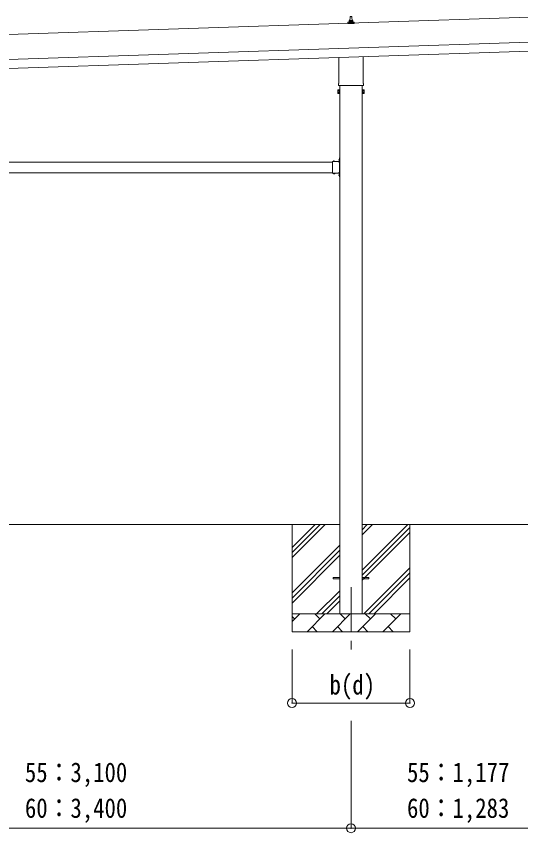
# Model space of a CAD drawing. Units: millimetres at full size, sheet at 1:50; details may follow other scales. Extents: x -14053 to 14053, y -9700 to 9700.
# Drawn here: x 6018 to 8841, y 1705 to 6273 of the extents above; entities that cross this region are included whole.
import ezdxf
from ezdxf.enums import TextEntityAlignment as Align

# ---------------------------------------------------------------- set-up
doc = ezdxf.new("R2010")
doc.units = ezdxf.units.MM
doc.header["$LTSCALE"] = 50
doc.header["$PDMODE"] = 32
doc.header["$PDSIZE"] = 50
doc.linetypes.add('CHAIN1', pattern=[8, 5, -1, 1, -1])
doc.linetypes.add('USER8', pattern=[4, 3, -1])
for name, color, linetype, lineweight in [('0-2_建具', 4, 'Continuous', 9), ('0-3_階段', 7, 'CHAIN1', 9), ('0-4_設備', 7, 'Continuous', 9), ('0-8_外構', 6, 'Continuous', 9)]:
    doc.layers.add(name, color=color, linetype=linetype, lineweight=lineweight)
doc.styles.add('ＭＳ ゴシック', font='')
doc.styles.get('ＭＳ ゴシック').set_extended_font_data('MS Gothic')

msp = doc.modelspace()

# ---------------------------------------------------------------- linework, layer by layer
at = {"layer": '0-2_建具'}
for p, q in [((9032.91, 6272.51), (3649.9, 6093.08)), ((7885.55, 6247.03), (7886.27, 6270.55)), ((7887.27, 6271.53), (7895.82, 6271.53)), ((7896.82, 6270.55), (7897.55, 6247.03)), ((7873.3, 6231.53), (7873.3, 6239.24)), ((7909.8, 6231.53), (7873.3, 6231.53)), ((7873.68, 6240.03), (7909.41, 6240.03)), ((7874.06, 6240.21), (7880.78, 6241.84)), ((7881.16, 6242.03), (7901.93, 6242.03)), ((7881.55, 6242.81), (7881.55, 6247.03)), ((7882.55, 6247.03), (7900.55, 6247.03)), ((7901.55, 6242.81), (7901.55, 6247.03)), ((7909.03, 6240.21), (7902.31, 6241.84)), ((7909.8, 6231.53), (7909.8, 6239.24)), ((3654.56, 5953.16), (9037.57, 6132.59)), ((3656.23, 5903.19), (9039.24, 6082.62)), ((7823.25, 5897.54), (7823.25, 6041.99)), ((7959.85, 6046.54), (7959.85, 5897.54)), ((7821.55, 5888.77), (7821.55, 5894.27)), ((7961.55, 5894.27), (7961.55, 5888.77)), ((7817.55, 5859.27), (7818.3, 5860.58)), ((7817.55, 5859.27), (7817.55, 5842.27)), ((7824.55, 5855.67), (7818.3, 5855.67)), ((7959.48, 5885.27), (7823.61, 5885.27)), ((7829.05, 5885.27), (7829.05, 2929.43)), ((7954.05, 2929.43), (7954.05, 5885.27)), ((7958.55, 5855.67), (7964.79, 5855.67)), ((7965.55, 5859.27), (7964.79, 5860.58)), ((7965.55, 5859.27), (7965.55, 5842.27)), ((7817.55, 5842.27), (7818.3, 5840.95)), ((7824.55, 5845.86), (7818.3, 5845.86)), ((7824.55, 5840.95), (7818.3, 5840.95)), ((7827.05, 5841.57), (7824.55, 5841.57)), ((7956.05, 5841.57), (7958.55, 5841.57)), ((7958.55, 5845.86), (7964.79, 5845.86)), ((7958.55, 5840.95), (7964.79, 5840.95)), ((7965.55, 5842.27), (7964.79, 5840.95)), ((4896.05, 5457.43), (7787.05, 5457.43)), ((7787.05, 5460.43), (7787.05, 5394.43)), ((7787.05, 5460.43), (7827.05, 5460.43)), ((7790.15, 5460.94), (7790.15, 5460.43)), ((7790.15, 5460.43), (7801.95, 5460.43)), ((7826.54, 5476.33), (7827.05, 5476.33)), ((7827.05, 5480.43), (7829.05, 5480.43)), ((7827.05, 5480.43), (7827.05, 5460.43)), ((7827.05, 5476.33), (7827.05, 5464.53)), ((7829.05, 5473.43), (7827.05, 5473.43)), ((7829.05, 5467.43), (7827.05, 5467.43)), ((7827.05, 5456.43), (7827.05, 5398.43)), ((7829.05, 5480.43), (7829.05, 5460.43)), ((4896.05, 5397.43), (7787.05, 5397.43)), ((7787.05, 5394.43), (7827.05, 5394.43)), ((7790.15, 5393.92), (7790.15, 5394.43)), ((7790.15, 5394.43), (7801.95, 5394.43)), ((7823.05, 5397.43), (7828.55, 5397.43)), ((7827.05, 5396.43), (7823.05, 5396.43)), ((7826.54, 5390.33), (7827.05, 5390.33)), ((7827.05, 5394.43), (7827.05, 5374.43)), ((7827.05, 5390.33), (7827.05, 5378.53)), ((7829.05, 5394.43), (7829.05, 5374.43)), ((7829.05, 5387.43), (7827.05, 5387.43)), ((7829.05, 5381.43), (7827.05, 5381.43)), ((7827.05, 5374.43), (7829.05, 5374.43)), ((7791.55, 3133.93), (7829.05, 3133.93)), ((7791.55, 3124.93), (7791.55, 3133.93)), ((7791.55, 3124.93), (7829.05, 3124.93)), ((7954.05, 3133.93), (7991.55, 3133.93)), ((7954.05, 3124.93), (7991.55, 3124.93)), ((7991.55, 3124.93), (7991.55, 3133.93))]:
    msp.add_line(p, q, dxfattribs=at)
for points in [[(7824.55, 5840.95), (7824.55, 5860.58), (7818.3, 5860.58)], [(7824.55, 5841.57), (7824.55, 5859.97), (7827.05, 5859.97)], [(7958.55, 5841.57), (7958.55, 5859.97), (7956.05, 5859.97)], [(7958.55, 5840.95), (7958.55, 5860.58), (7964.79, 5860.58)], [(7790.15, 5460.94), (7801.95, 5460.94), (7801.95, 5460.43)], [(7827.05, 5456.43), (7823.05, 5456.43), (7823.05, 5458.43), (7827.05, 5458.43)], [(7823.05, 5457.43), (7828.55, 5457.43), (7828.55, 5397.43)], [(7826.54, 5476.33), (7826.54, 5464.53), (7827.05, 5464.53)], [(7790.15, 5393.92), (7801.95, 5393.92), (7801.95, 5394.43)], [(7827.05, 5398.43), (7823.05, 5398.43), (7823.05, 5396.43)], [(7826.54, 5390.33), (7826.54, 5378.53), (7827.05, 5378.53)]]:
    msp.add_lwpolyline(points, dxfattribs=at)
for points in [[(7827.05, 5840.27), (7827.05, 5861.27), (7829.05, 5861.27), (7829.05, 5840.27)], [(7956.05, 5840.27), (7956.05, 5861.27), (7954.05, 5861.27), (7954.05, 5840.27)]]:
    msp.add_lwpolyline(points, close=True, dxfattribs=at)
at = {"layer": '0-2_建具', "linetype": 'USER8'}
for points in [[(7793.55, 5463.04), (7794.9, 5460.27), (7796.05, 5459.66)], [(7798.55, 5463.04), (7797.19, 5460.27), (7796.05, 5459.66)], [(7824.43, 5472.93), (7827.21, 5471.58), (7827.82, 5470.43)], [(7824.43, 5467.93), (7827.21, 5469.29), (7827.82, 5470.43)], [(7793.55, 5391.82), (7794.9, 5394.6), (7796.05, 5395.21)], [(7798.55, 5391.82), (7797.19, 5394.6), (7796.05, 5395.21)], [(7824.43, 5386.93), (7827.21, 5385.58), (7827.82, 5384.43)], [(7824.43, 5381.93), (7827.21, 5383.29), (7827.82, 5384.43)]]:
    msp.add_lwpolyline(points, dxfattribs=at)
at = {"layer": '0-2_建具'}
for centre, radius, start, end in [((7887.27, 6270.53), 1, 90, 178.60509), ((7895.82, 6270.53), 1, 1.39491, 90), ((7874.3, 6239.24), 1, 103.62699, 180), ((7880.55, 6242.81), 1, 283.62699, 0), ((7885.63, 6246.39), 4.13, 90, 171.17633), ((7882.55, 6246.03), 1, 90, 180), ((7894.88, 6247.03), 4.83, 133.60282, 180), ((7888.21, 6247.03), 4.83, 0, 46.39718), ((7897.46, 6246.39), 4.13, 8.82367, 90), ((7900.55, 6246.03), 1, 0, 90), ((7902.55, 6242.81), 1, 180, 256.37301), ((7908.8, 6239.24), 1, 0, 76.37301), ((7825.55, 5894.27), 4, 125.09963, 180), ((7957.55, 5894.27), 4, 0, 54.90037), ((7821.89, 5858.13), 4.34, 145.61575, 214.38425), ((7833.79, 5850.77), 16.24, 162.41205, 197.58795), ((7825.55, 5888.77), 4, 180, 194.47751), ((7825.55, 5888.77), 4, 194.47751, 241.04498), ((7957.55, 5888.77), 4, 298.95502, 345.52249), ((7957.55, 5888.77), 4, 345.52249, 0), ((7949.3, 5850.77), 16.24, 342.41205, 17.58795), ((7961.2, 5858.13), 4.34, 325.61575, 34.38425), ((7821.89, 5843.4), 4.34, 145.61575, 214.38425), ((7961.2, 5843.4), 4.34, 325.61575, 34.38425), ((7796.05, 5455.2), 8.23, 44.2189, 135.7811), ((7832.28, 5470.43), 8.23, 134.2189, 225.7811), ((7827.05, 5460.43), 2, 270, 0), ((7796.05, 5399.66), 8.23, 224.2189, 315.7811), ((7832.28, 5384.43), 8.23, 134.2189, 225.7811), ((7827.05, 5394.43), 2, 0, 90)]:
    msp.add_arc(centre, radius, start, end, dxfattribs=at)
at = {"layer": '0-3_階段'}
msp.add_line((7891.55, 3079.43), (7891.55, 2730.43), dxfattribs=at)
at = {"layer": '0-4_設備'}
for p, q in [((7829.05, 3429.43), (4854.05, 3429.43)), ((7561.55, 3429.43), (7561.55, 2829.43)), ((7561.55, 3244.38), (7746.6, 3429.43)), ((7561.55, 3272.67), (7718.31, 3429.43)), ((7561.55, 3300.95), (7690.03, 3429.43)), ((9142.42, 3429.43), (7954.05, 3429.43)), ((7954.05, 3174.33), (8209.14, 3429.43)), ((7954.05, 3372.32), (8011.15, 3429.43)), ((7954.05, 3400.61), (7982.87, 3429.43)), ((8221.55, 3429.43), (8221.55, 2829.43)), ((7954.05, 3146.05), (8221.55, 3413.55)), ((7954.05, 3117.76), (8221.55, 3385.26)), ((7561.55, 3046.39), (7829.05, 3313.89)), ((7561.55, 3018.11), (7829.05, 3285.61)), ((7561.55, 2989.82), (7829.05, 3257.32)), ((7963.7, 2929.43), (8221.55, 3187.28)), ((7991.99, 2929.43), (8221.55, 3158.99)), ((8020.27, 2929.43), (8221.55, 3130.71)), ((7699.14, 2929.43), (7829.05, 3059.33)), ((7727.43, 2929.43), (7829.05, 3031.05)), ((7755.71, 2929.43), (7829.05, 3002.76)), ((7561.55, 2929.43), (8221.55, 2929.43)), ((7561.55, 2886.54), (7604.44, 2929.43)), ((7645.86, 2829.43), (7745.86, 2929.43)), ((7717.31, 2900.88), (7688.75, 2929.43)), ((7787.28, 2829.43), (7887.28, 2929.43)), ((7858.73, 2900.88), (7830.17, 2929.43)), ((7928.7, 2829.43), (8028.7, 2929.43)), ((8000.15, 2900.88), (7971.6, 2929.43)), ((8070.12, 2829.43), (8170.12, 2929.43)), ((8141.57, 2900.88), (8113.02, 2929.43)), ((8218.26, 2929.43), (8221.55, 2932.72)), ((7575.89, 2900.88), (7561.55, 2915.22)), ((7674.41, 2857.99), (7702.97, 2829.43)), ((7815.83, 2857.99), (7844.39, 2829.43)), ((7957.26, 2857.99), (7985.81, 2829.43)), ((8098.68, 2857.99), (8127.23, 2829.43)), ((8221.55, 2829.43), (7561.55, 2829.43))]:
    msp.add_line(p, q, dxfattribs=at)
at = {"layer": '0-8_外構'}
for p, q in [((7561.55, 2430.43), (7561.55, 2730.43)), ((8221.55, 2430.43), (8221.55, 2730.43)), ((7561.55, 2430.43), (8221.55, 2430.43)), ((7891.55, 1730.43), (7891.55, 2330.43))]:
    msp.add_line(p, q, dxfattribs=at)
msp.add_lwpolyline([(3618.9, 1730.43), (4791.55, 1730.43), (7891.55, 1730.43), (9068.57, 1730.43)], dxfattribs=at)
for p in [(7561.55, 2430.43), (8221.55, 2430.43), (7891.55, 1730.43)]:
    msp.add_point(p, dxfattribs=at)

# ---------------------------------------------------------------- texts
at = {"layer": '0-8_外構', "color": 7, "style": 'ＭＳ ゴシック', "width": 0.85}
for s, p in [('b(d)', (7771.55, 2445.43)), ('55：3,100', (6066.55, 1955.43)), ('55：1,177', (8205.06, 1955.43)), ('60：3,400', (6066.55, 1755.43)), ('60：1,283', (8205.06, 1755.43))]:
    msp.add_text(s, height=110, dxfattribs=at).set_placement(p, align=Align.BOTTOM_LEFT)

doc.saveas('drawing.dxf')
